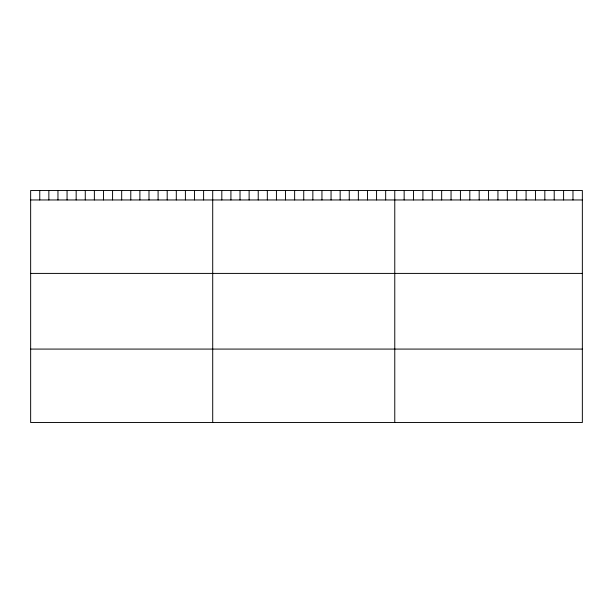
<?xml version="1.0" encoding="UTF-8"?>
<svg xmlns="http://www.w3.org/2000/svg" width="613" height="613" viewBox="0 0 613 613"><rect width="100%" height="100%" fill="white"/><g stroke="black" fill="none" stroke-linecap="round" stroke-linejoin="round"><path stroke-width="0.92" d="M582.35 199.961L582.35 422.526L30.65 422.526L30.65 190.474L582.35 190.474L582.35 199.961L30.65 199.961M30.65 273.406L582.35 273.406M30.65 349.081L582.35 349.081M572.971 190.474L572.971 199.961M563.592 190.474L563.592 199.961M554.213 190.474L554.213 199.961M544.834 190.474L544.834 199.961M535.455 190.474L535.455 199.961M526.077 190.474L526.077 199.961M516.698 190.474L516.698 199.961M507.319 190.474L507.319 199.961M497.94 190.474L497.94 199.961M488.561 190.474L488.561 199.961M479.182 190.474L479.182 199.961M469.803 190.474L469.803 199.961M460.424 190.474L460.424 199.961M451.045 190.474L451.045 199.961M441.666 190.474L441.666 199.961M432.288 190.474L432.288 199.961M422.909 190.474L422.909 199.961M413.53 190.474L413.53 199.961M404.151 190.474L404.151 199.961M394.772 190.474L394.772 422.526M385.669 190.474L385.669 199.961M376.566 190.474L376.566 199.961M367.463 190.474L367.463 199.961M358.36 190.474L358.36 199.961M349.257 190.474L349.257 199.961M340.154 190.474L340.154 199.961M331.051 190.474L331.051 199.961M321.948 190.474L321.948 199.961M312.845 190.474L312.845 199.961M303.741 190.474L303.741 199.961M294.638 190.474L294.638 199.961M285.535 190.474L285.535 199.961M276.432 190.474L276.432 199.961M267.329 190.474L267.329 199.961M258.226 190.474L258.226 199.961M249.123 190.474L249.123 199.961M240.02 190.474L240.02 199.961M230.917 190.474L230.917 199.961M221.814 190.474L221.814 199.961M212.711 190.474L212.711 422.526M203.608 190.474L203.608 199.961M194.505 190.474L194.505 199.961M185.402 190.474L185.402 199.961M176.299 190.474L176.299 199.961M167.196 190.474L167.196 199.961M158.093 190.474L158.093 199.961M148.99 190.474L148.99 199.961M139.887 190.474L139.887 199.961M130.784 190.474L130.784 199.961M121.681 190.474L121.681 199.961M112.577 190.474L112.577 199.961M103.474 190.474L103.474 199.961M94.371 190.474L94.371 199.961M85.268 190.474L85.268 199.961M76.165 190.474L76.165 199.961M67.062 190.474L67.062 199.961M57.959 190.474L57.959 199.961M48.856 190.474L48.856 199.961M39.753 190.474L39.753 199.961"/></g></svg>
